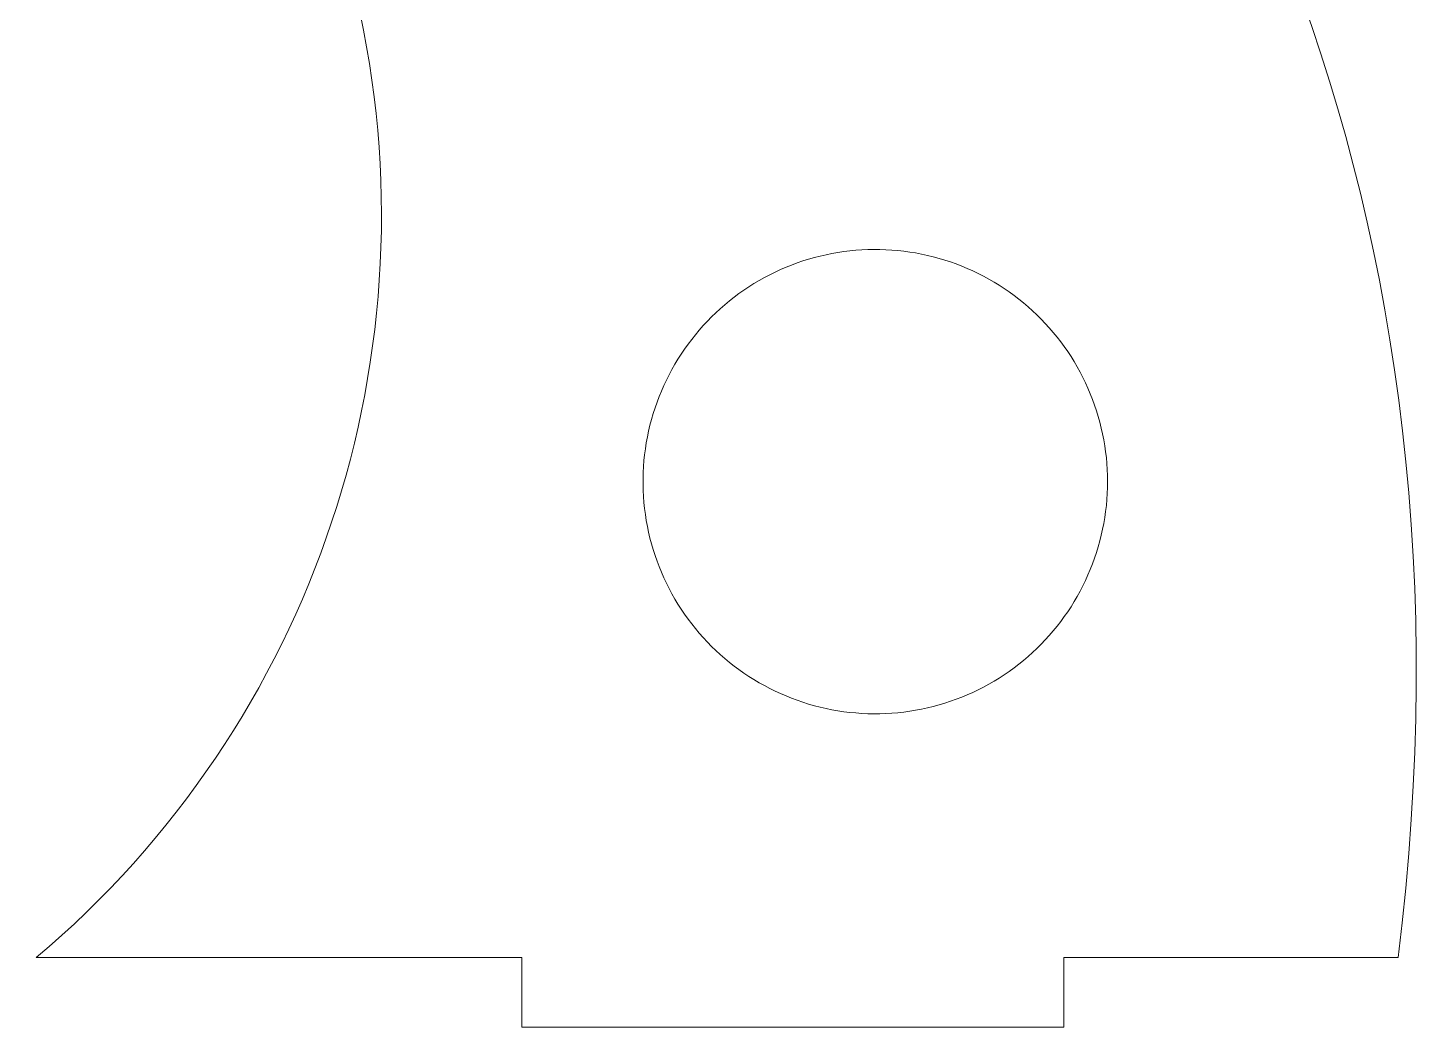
# Model space of a CAD drawing. Header units: millimetres. Extents: x -265 to 308, y -361 to 246.
# Drawn here: x 87.9 to 177.6, y -56.6 to 8 of the extents above; entities that cross this region are included whole.
import ezdxf

# ---------------------------------------------------------------- set-up
doc = ezdxf.new("R2010")
doc.units = ezdxf.units.MM
doc.header["$MEASUREMENT"] = 0
doc.layers.add('Layer 1', color=7, linetype='Continuous')

msp = doc.modelspace()

# ---------------------------------------------------------------- linework, layer by layer
at = {"layer": 'Layer 1', "lineweight": 9}
for points, knots in [([(176.4115, -52.0856), (176.4115, -52.0856), (154.8402, -52.0856), (154.8402, -52.0856), (154.8402, -52.0856), (154.8402, -52.0856), (154.8402, -52.0856), (154.8402, -52.0856), (154.8402, -52.0856), (154.8402, -52.0856), (154.8402, -56.5855), (154.8402, -56.5855), (154.8402, -56.5855), (154.8402, -56.5855), (119.8402, -56.5855), (119.8402, -56.5855), (119.8402, -56.5855), (119.8402, -56.5855), (119.8402, -52.0856), (119.8402, -52.0856), (119.8402, -52.0856), (119.8402, -52.0856), (119.8402, -52.0856), (119.8402, -52.0856), (119.8402, -52.0856), (119.8402, -52.0856), (88.4726, -52.0856), (88.4726, -52.0856), (88.4726, -52.0856), (88.4726, -52.0856), (88.4726, -52.0856), (88.4726, -52.0856), (88.4726, -52.0856), (106.4712, -36.9159), (114.4577, -12.9439), (109.1536, 9.9894), (109.1536, 9.9894), (103.8495, 32.9227), (86.4406, 50.8796), (63.6091, 56.606), (63.6091, 56.606), (63.6091, 56.606), (63.6091, 56.606), (63.6091, 56.606), (63.6091, 56.606), (58.0731, 59.678), (54.7308, 65.5982), (54.9605, 71.9253), (54.9605, 71.9253), (55.1902, 78.2524), (59.028, 83.9492), (64.7723, 86.6117), (64.7723, 86.6117), (64.7723, 86.6117), (64.7723, 86.6117), (64.7723, 86.6117), (64.7723, 86.6117), (64.7723, 86.6117), (65.7051, 86.797), (65.7051, 86.797), (65.7051, 86.797), (65.7051, 86.797), (66.6539, 86.9607), (66.6539, 86.9607), (66.6539, 86.9607), (66.6539, 86.9607), (67.6182, 87.1031), (67.6182, 87.1031), (67.6182, 87.1031), (67.6182, 87.1031), (68.5978, 87.2239), (68.5978, 87.2239), (68.5978, 87.2239), (68.5978, 87.2239), (69.5923, 87.3234), (69.5923, 87.3234), (69.5923, 87.3234), (69.5923, 87.3234), (70.6011, 87.4014), (70.6011, 87.4014), (70.6011, 87.4014), (70.6011, 87.4014), (71.6239, 87.4582), (71.6239, 87.4582), (71.6239, 87.4582), (71.6239, 87.4582), (72.6603, 87.4937), (72.6603, 87.4937), (72.6603, 87.4937), (72.6603, 87.4937), (73.7098, 87.5078), (73.7098, 87.5078), (73.7098, 87.5078), (73.7098, 87.5078), (74.7722, 87.5008), (74.7722, 87.5008), (74.7722, 87.5008), (74.7722, 87.5008), (75.847, 87.4726), (75.847, 87.4726), (75.847, 87.4726), (75.847, 87.4726), (76.9337, 87.4231), (76.9337, 87.4231), (76.9337, 87.4231), (76.9337, 87.4231), (78.032, 87.3527), (78.032, 87.3527), (78.032, 87.3527), (78.032, 87.3527), (79.1415, 87.261), (79.1415, 87.261), (79.1415, 87.261), (79.1415, 87.261), (80.2617, 87.1485), (80.2617, 87.1485), (80.2617, 87.1485), (80.2617, 87.1485), (81.3923, 87.0148), (81.3923, 87.0148), (81.3923, 87.0148), (81.3923, 87.0148), (82.5329, 86.8603), (82.5329, 86.8603), (82.5329, 86.8603), (82.5329, 86.8603), (83.683, 86.6847), (83.683, 86.6847), (83.683, 86.6847), (83.683, 86.6847), (84.8422, 86.4883), (84.8422, 86.4883), (84.8422, 86.4883), (84.8422, 86.4883), (86.0102, 86.2709), (86.0102, 86.2709), (86.0102, 86.2709), (86.0102, 86.2709), (87.1865, 86.0329), (87.1865, 86.0329), (87.1865, 86.0329), (87.1865, 86.0329), (88.3708, 85.7739), (88.3708, 85.7739), (88.3708, 85.7739), (88.3708, 85.7739), (89.5626, 85.4943), (89.5626, 85.4943), (89.5626, 85.4943), (89.5626, 85.4943), (90.7615, 85.194), (90.7615, 85.194), (90.7615, 85.194), (90.7615, 85.194), (91.9672, 84.8729), (91.9672, 84.8729), (91.9672, 84.8729), (91.9672, 84.8729), (93.1791, 84.5312), (93.1791, 84.5312), (93.1791, 84.5312), (93.1791, 84.5312), (94.397, 84.169), (94.397, 84.169), (94.397, 84.169), (94.397, 84.169), (95.6204, 83.786), (95.6204, 83.786), (95.6204, 83.786), (95.6204, 83.786), (96.8489, 83.3827), (96.8489, 83.3827), (96.8489, 83.3827), (96.8489, 83.3827), (98.0821, 82.9588), (98.0821, 82.9588), (98.0821, 82.9588), (98.0821, 82.9588), (99.3196, 82.5144), (99.3196, 82.5144), (99.3196, 82.5144), (99.3196, 82.5144), (100.561, 82.0497), (100.561, 82.0497), (100.561, 82.0497), (100.561, 82.0497), (101.806, 81.5646), (101.806, 81.5646), (101.806, 81.5646), (101.806, 81.5646), (103.0539, 81.0591), (103.0539, 81.0591), (103.0539, 81.0591), (103.0539, 81.0591), (104.3046, 80.5333), (104.3046, 80.5333), (104.3046, 80.5333), (104.3046, 80.5333), (105.5575, 79.9872), (105.5575, 79.9872), (105.5575, 79.9872), (105.5575, 79.9872), (106.8123, 79.4209), (106.8123, 79.4209), (106.8123, 79.4209), (106.8123, 79.4209), (108.0686, 78.8344), (108.0686, 78.8344), (108.0686, 78.8344), (108.0686, 78.8344), (109.326, 78.2277), (109.326, 78.2277), (109.326, 78.2277), (109.326, 78.2277), (110.584, 77.6009), (110.584, 77.6009), (110.584, 77.6009), (110.584, 77.6009), (111.8423, 76.954), (111.8423, 76.954), (111.8423, 76.954), (111.8423, 76.954), (113.1004, 76.287), (113.1004, 76.287), (113.1004, 76.287), (113.1004, 76.287), (114.358, 75.6001), (114.358, 75.6001), (114.358, 75.6001), (114.358, 75.6001), (115.6145, 74.8931), (115.6145, 74.8931), (115.6145, 74.8931), (115.6145, 74.8931), (116.8698, 74.1662), (116.8698, 74.1662), (116.8698, 74.1662), (116.8698, 74.1662), (118.1233, 73.4195), (118.1233, 73.4195), (118.1233, 73.4195), (118.1233, 73.4195), (119.3747, 72.6527), (119.3747, 72.6527), (119.3747, 72.6527), (119.3747, 72.6527), (120.6234, 71.8662), (120.6234, 71.8662), (120.6234, 71.8662), (120.6234, 71.8662), (121.8692, 71.0598), (121.8692, 71.0598), (121.8692, 71.0598), (121.8692, 71.0598), (123.1116, 70.2338), (123.1116, 70.2338), (123.1116, 70.2338), (123.1116, 70.2338), (124.3503, 69.388), (124.3503, 69.388), (124.3503, 69.388), (124.3503, 69.388), (125.5847, 68.5225), (125.5847, 68.5225), (125.5847, 68.5225), (125.5847, 68.5225), (126.8146, 67.6374), (126.8146, 67.6374), (126.8146, 67.6374), (126.8146, 67.6374), (128.0394, 66.7326), (128.0394, 66.7326), (128.0394, 66.7326), (128.0394, 66.7326), (129.2588, 65.8083), (129.2588, 65.8083), (129.2588, 65.8083), (129.2588, 65.8083), (130.4725, 64.8643), (130.4725, 64.8643), (130.4725, 64.8643), (130.4725, 64.8643), (131.6799, 63.9009), (131.6799, 63.9009), (131.6799, 63.9009), (131.6799, 63.9009), (132.8808, 62.9181), (132.8808, 62.9181), (132.8808, 62.9181), (132.8808, 62.9181), (134.0746, 61.9158), (134.0746, 61.9158), (134.0746, 61.9158), (134.0746, 61.9158), (135.261, 60.8941), (135.261, 60.8941), (135.261, 60.8941), (135.261, 60.8941), (136.4396, 59.8531), (136.4396, 59.8531), (136.4396, 59.8531), (136.4396, 59.8531), (137.6099, 58.7926), (137.6099, 58.7926), (137.6099, 58.7926), (137.6099, 58.7926), (138.7717, 57.7129), (138.7717, 57.7129), (138.7717, 57.7129), (138.7717, 57.7129), (139.9243, 56.614), (139.9243, 56.614), (139.9243, 56.614), (139.9243, 56.614), (141.0676, 55.4959), (141.0676, 55.4959), (141.0676, 55.4959), (141.0676, 55.4959), (142.201, 54.3585), (142.201, 54.3585), (142.201, 54.3585), (142.201, 54.3585), (143.3241, 53.202), (143.3241, 53.202), (143.3241, 53.202), (143.3241, 53.202), (144.4366, 52.0265), (144.4366, 52.0265), (144.4366, 52.0265), (144.4366, 52.0265), (145.5381, 50.8319), (145.5381, 50.8319), (145.5381, 50.8319), (145.5381, 50.8319), (146.628, 49.6183), (146.628, 49.6183), (146.628, 49.6183), (146.628, 49.6183), (147.7062, 48.3856), (147.7062, 48.3856), (147.7062, 48.3856), (147.7062, 48.3856), (148.772, 47.1339), (148.772, 47.1339), (148.772, 47.1339), (148.772, 47.1339), (149.8252, 45.8634), (149.8252, 45.8634), (149.8252, 45.8634), (149.8252, 45.8634), (150.8653, 44.574), (150.8653, 44.574), (150.8653, 44.574), (150.8653, 44.574), (151.8919, 43.2658), (151.8919, 43.2658), (151.8919, 43.2658), (151.8919, 43.2658), (152.9046, 41.9386), (152.9046, 41.9386), (152.9046, 41.9386), (152.9046, 41.9386), (153.9031, 40.5928), (153.9031, 40.5928), (153.9031, 40.5928), (153.9031, 40.5928), (154.8869, 39.2282), (154.8869, 39.2282), (154.8869, 39.2282), (154.8869, 39.2282), (155.8555, 37.8449), (155.8555, 37.8449), (155.8555, 37.8449), (155.8555, 37.8449), (156.8087, 36.4429), (156.8087, 36.4429), (156.8087, 36.4429), (156.8087, 36.4429), (157.746, 35.0224), (157.746, 35.0224), (157.746, 35.0224), (157.746, 35.0224), (158.6669, 33.5832), (158.6669, 33.5832), (158.6669, 33.5832), (158.6669, 33.5832), (159.5711, 32.1254), (159.5711, 32.1254), (159.5711, 32.1254), (159.5711, 32.1254), (160.4582, 30.6492), (160.4582, 30.6492), (160.4582, 30.6492), (160.4582, 30.6492), (161.3278, 29.1544), (161.3278, 29.1544), (161.3278, 29.1544), (161.3278, 29.1544), (162.1795, 27.6413), (162.1795, 27.6413), (162.1795, 27.6413), (162.1795, 27.6413), (163.0128, 26.1096), (163.0128, 26.1096), (163.0128, 26.1096), (163.0128, 26.1096), (163.8274, 24.5596), (163.8274, 24.5596), (163.8274, 24.5596), (163.8274, 24.5596), (164.6229, 22.9914), (164.6229, 22.9914), (164.6229, 22.9914), (164.6229, 22.9914), (165.3989, 21.4047), (165.3989, 21.4047), (165.3989, 21.4047), (165.3989, 21.4047), (166.1548, 19.7998), (166.1548, 19.7998), (166.1548, 19.7998), (166.1548, 19.7998), (166.8904, 18.1768), (166.8904, 18.1768), (166.8904, 18.1768), (166.8904, 18.1768), (167.6053, 16.5354), (167.6053, 16.5354), (167.6053, 16.5354), (167.6053, 16.5354), (168.2991, 14.876), (168.2991, 14.876), (168.2991, 14.876), (168.2991, 14.876), (168.9712, 13.1984), (168.9712, 13.1984), (168.9712, 13.1984), (168.9712, 13.1984), (169.6214, 11.5028), (169.6214, 11.5028), (169.6214, 11.5028), (169.6214, 11.5028), (170.2492, 9.7891), (170.2492, 9.7891), (170.2492, 9.7891), (170.2492, 9.7891), (170.8542, 8.0574), (170.8542, 8.0574), (170.8542, 8.0574), (170.8542, 8.0574), (171.4361, 6.3078), (171.4361, 6.3078), (171.4361, 6.3078), (171.4361, 6.3078), (171.9944, 4.5402), (171.9944, 4.5402), (171.9944, 4.5402), (171.9944, 4.5402), (172.5287, 2.7547), (172.5287, 2.7547), (172.5287, 2.7547), (172.5287, 2.7547), (173.0386, 0.9513), (173.0386, 0.9513), (173.0386, 0.9513), (173.0386, 0.9513), (173.5237, -0.87), (173.5237, -0.87), (173.5237, -0.87), (173.5237, -0.87), (173.9837, -2.709), (173.9837, -2.709), (173.9837, -2.709), (173.9837, -2.709), (174.418, -4.5657), (174.418, -4.5657), (174.418, -4.5657), (174.418, -4.5657), (174.8263, -6.44), (174.8263, -6.44), (174.8263, -6.44), (174.8263, -6.44), (175.2082, -8.3323), (175.2082, -8.3323), (175.2082, -8.3323), (175.2082, -8.3323), (175.5633, -10.242), (175.5633, -10.242), (175.5633, -10.242), (175.5633, -10.242), (175.8911, -12.1693), (175.8911, -12.1693), (175.8911, -12.1693), (175.8911, -12.1693), (176.1914, -14.1142), (176.1914, -14.1142), (176.1914, -14.1142), (176.1914, -14.1142), (176.4636, -16.0768), (176.4636, -16.0768), (176.4636, -16.0768), (176.4636, -16.0768), (176.7074, -18.0567), (176.7074, -18.0567), (176.7074, -18.0567), (176.7074, -18.0567), (176.9223, -20.0541), (176.9223, -20.0541), (176.9223, -20.0541), (176.9223, -20.0541), (177.108, -22.0689), (177.108, -22.0689), (177.108, -22.0689), (177.108, -22.0689), (177.2641, -24.1012), (177.2641, -24.1012), (177.2641, -24.1012), (177.2641, -24.1012), (177.3901, -26.1508), (177.3901, -26.1508), (177.3901, -26.1508), (177.3901, -26.1508), (177.4856, -28.2177), (177.4856, -28.2177), (177.4856, -28.2177), (177.4856, -28.2177), (177.5503, -30.3019), (177.5503, -30.3019), (177.5503, -30.3019), (177.5503, -30.3019), (177.5838, -32.4032), (177.5838, -32.4032), (177.5838, -32.4032), (177.5838, -32.4032), (177.5856, -34.5218), (177.5856, -34.5218), (177.5856, -34.5218), (177.5856, -34.5218), (177.5553, -36.6575), (177.5553, -36.6575), (177.5553, -36.6575), (177.5553, -36.6575), (177.4925, -38.8105), (177.4925, -38.8105), (177.4925, -38.8105), (177.4925, -38.8105), (177.397, -40.9805), (177.397, -40.9805), (177.397, -40.9805), (177.397, -40.9805), (177.2681, -43.1675), (177.2681, -43.1675), (177.2681, -43.1675), (177.2681, -43.1675), (177.1055, -45.3716), (177.1055, -45.3716), (177.1055, -45.3716), (177.1055, -45.3716), (176.9087, -47.5927), (176.9087, -47.5927), (176.9087, -47.5927), (176.9087, -47.5927), (176.6776, -49.8307), (176.6776, -49.8307), (176.6776, -49.8307), (176.6776, -49.8307), (176.4115, -52.0856), (176.4115, -52.0856)], [0, 0, 0, 0, 0.006993, 0.006993, 0.006993, 0.006993, 0.013986, 0.013986, 0.013986, 0.013986, 0.020979, 0.020979, 0.020979, 0.020979, 0.027972, 0.027972, 0.027972, 0.027972, 0.034965, 0.034965, 0.034965, 0.034965, 0.041958, 0.041958, 0.041958, 0.041958, 0.048951, 0.048951, 0.048951, 0.048951, 0.0559441, 0.0559441, 0.0559441, 0.0559441, 0.0629371, 0.0629371, 0.0629371, 0.0629371, 0.0699301, 0.0699301, 0.0699301, 0.0699301, 0.0769231, 0.0769231, 0.0769231, 0.0769231, 0.0839161, 0.0839161, 0.0839161, 0.0839161, 0.0909091, 0.0909091, 0.0909091, 0.0909091, 0.0979021, 0.0979021, 0.0979021, 0.0979021, 0.1048951, 0.1048951, 0.1048951, 0.1048951, 0.1118881, 0.1118881, 0.1118881, 0.1118881, 0.1188811, 0.1188811, 0.1188811, 0.1188811, 0.1258741, 0.1258741, 0.1258741, 0.1258741, 0.1328671, 0.1328671, 0.1328671, 0.1328671, 0.1398601, 0.1398601, 0.1398601, 0.1398601, 0.1468531, 0.1468531, 0.1468531, 0.1468531, 0.1538462, 0.1538462, 0.1538462, 0.1538462, 0.1608392, 0.1608392, 0.1608392, 0.1608392, 0.1678322, 0.1678322, 0.1678322, 0.1678322, 0.1748252, 0.1748252, 0.1748252, 0.1748252, 0.1818182, 0.1818182, 0.1818182, 0.1818182, 0.1888112, 0.1888112, 0.1888112, 0.1888112, 0.1958042, 0.1958042, 0.1958042, 0.1958042, 0.2027972, 0.2027972, 0.2027972, 0.2027972, 0.2097902, 0.2097902, 0.2097902, 0.2097902, 0.2167832, 0.2167832, 0.2167832, 0.2167832, 0.2237762, 0.2237762, 0.2237762, 0.2237762, 0.2307692, 0.2307692, 0.2307692, 0.2307692, 0.2377622, 0.2377622, 0.2377622, 0.2377622, 0.2447552, 0.2447552, 0.2447552, 0.2447552, 0.2517483, 0.2517483, 0.2517483, 0.2517483, 0.2587413, 0.2587413, 0.2587413, 0.2587413, 0.2657343, 0.2657343, 0.2657343, 0.2657343, 0.2727273, 0.2727273, 0.2727273, 0.2727273, 0.2797203, 0.2797203, 0.2797203, 0.2797203, 0.2867133, 0.2867133, 0.2867133, 0.2867133, 0.2937063, 0.2937063, 0.2937063, 0.2937063, 0.3006993, 0.3006993, 0.3006993, 0.3006993, 0.3076923, 0.3076923, 0.3076923, 0.3076923, 0.3146853, 0.3146853, 0.3146853, 0.3146853, 0.3216783, 0.3216783, 0.3216783, 0.3216783, 0.3286713, 0.3286713, 0.3286713, 0.3286713, 0.3356643, 0.3356643, 0.3356643, 0.3356643, 0.3426573, 0.3426573, 0.3426573, 0.3426573, 0.3496503, 0.3496503, 0.3496503, 0.3496503, 0.3566434, 0.3566434, 0.3566434, 0.3566434, 0.3636364, 0.3636364, 0.3636364, 0.3636364, 0.3706294, 0.3706294, 0.3706294, 0.3706294, 0.3776224, 0.3776224, 0.3776224, 0.3776224, 0.3846154, 0.3846154, 0.3846154, 0.3846154, 0.3916084, 0.3916084, 0.3916084, 0.3916084, 0.3986014, 0.3986014, 0.3986014, 0.3986014, 0.4055944, 0.4055944, 0.4055944, 0.4055944, 0.4125874, 0.4125874, 0.4125874, 0.4125874, 0.4195804, 0.4195804, 0.4195804, 0.4195804, 0.4265734, 0.4265734, 0.4265734, 0.4265734, 0.4335664, 0.4335664, 0.4335664, 0.4335664, 0.4405594, 0.4405594, 0.4405594, 0.4405594, 0.4475524, 0.4475524, 0.4475524, 0.4475524, 0.4545455, 0.4545455, 0.4545455, 0.4545455, 0.4615385, 0.4615385, 0.4615385, 0.4615385, 0.4685315, 0.4685315, 0.4685315, 0.4685315, 0.4755245, 0.4755245, 0.4755245, 0.4755245, 0.4825175, 0.4825175, 0.4825175, 0.4825175, 0.4895105, 0.4895105, 0.4895105, 0.4895105, 0.4965035, 0.4965035, 0.4965035, 0.4965035, 0.5034965, 0.5034965, 0.5034965, 0.5034965, 0.5104895, 0.5104895, 0.5104895, 0.5104895, 0.5174825, 0.5174825, 0.5174825, 0.5174825, 0.5244755, 0.5244755, 0.5244755, 0.5244755, 0.5314685, 0.5314685, 0.5314685, 0.5314685, 0.5384615, 0.5384615, 0.5384615, 0.5384615, 0.5454545, 0.5454545, 0.5454545, 0.5454545, 0.5524476, 0.5524476, 0.5524476, 0.5524476, 0.5594406, 0.5594406, 0.5594406, 0.5594406, 0.5664336, 0.5664336, 0.5664336, 0.5664336, 0.5734266, 0.5734266, 0.5734266, 0.5734266, 0.5804196, 0.5804196, 0.5804196, 0.5804196, 0.5874126, 0.5874126, 0.5874126, 0.5874126, 0.5944056, 0.5944056, 0.5944056, 0.5944056, 0.6013986, 0.6013986, 0.6013986, 0.6013986, 0.6083916, 0.6083916, 0.6083916, 0.6083916, 0.6153846, 0.6153846, 0.6153846, 0.6153846, 0.6223776, 0.6223776, 0.6223776, 0.6223776, 0.6293706, 0.6293706, 0.6293706, 0.6293706, 0.6363636, 0.6363636, 0.6363636, 0.6363636, 0.6433566, 0.6433566, 0.6433566, 0.6433566, 0.6503497, 0.6503497, 0.6503497, 0.6503497, 0.6573427, 0.6573427, 0.6573427, 0.6573427, 0.6643357, 0.6643357, 0.6643357, 0.6643357, 0.6713287, 0.6713287, 0.6713287, 0.6713287, 0.6783217, 0.6783217, 0.6783217, 0.6783217, 0.6853147, 0.6853147, 0.6853147, 0.6853147, 0.6923077, 0.6923077, 0.6923077, 0.6923077, 0.6993007, 0.6993007, 0.6993007, 0.6993007, 0.7062937, 0.7062937, 0.7062937, 0.7062937, 0.7132867, 0.7132867, 0.7132867, 0.7132867, 0.7202797, 0.7202797, 0.7202797, 0.7202797, 0.7272727, 0.7272727, 0.7272727, 0.7272727, 0.7342657, 0.7342657, 0.7342657, 0.7342657, 0.7412587, 0.7412587, 0.7412587, 0.7412587, 0.7482517, 0.7482517, 0.7482517, 0.7482517, 0.7552448, 0.7552448, 0.7552448, 0.7552448, 0.7622378, 0.7622378, 0.7622378, 0.7622378, 0.7692308, 0.7692308, 0.7692308, 0.7692308, 0.7762238, 0.7762238, 0.7762238, 0.7762238, 0.7832168, 0.7832168, 0.7832168, 0.7832168, 0.7902098, 0.7902098, 0.7902098, 0.7902098, 0.7972028, 0.7972028, 0.7972028, 0.7972028, 0.8041958, 0.8041958, 0.8041958, 0.8041958, 0.8111888, 0.8111888, 0.8111888, 0.8111888, 0.8181818, 0.8181818, 0.8181818, 0.8181818, 0.8251748, 0.8251748, 0.8251748, 0.8251748, 0.8321678, 0.8321678, 0.8321678, 0.8321678, 0.8391608, 0.8391608, 0.8391608, 0.8391608, 0.8461538, 0.8461538, 0.8461538, 0.8461538, 0.8531469, 0.8531469, 0.8531469, 0.8531469, 0.8601399, 0.8601399, 0.8601399, 0.8601399, 0.8671329, 0.8671329, 0.8671329, 0.8671329, 0.8741259, 0.8741259, 0.8741259, 0.8741259, 0.8811189, 0.8811189, 0.8811189, 0.8811189, 0.8881119, 0.8881119, 0.8881119, 0.8881119, 0.8951049, 0.8951049, 0.8951049, 0.8951049, 0.9020979, 0.9020979, 0.9020979, 0.9020979, 0.9090909, 0.9090909, 0.9090909, 0.9090909, 0.9160839, 0.9160839, 0.9160839, 0.9160839, 0.9230769, 0.9230769, 0.9230769, 0.9230769, 0.9300699, 0.9300699, 0.9300699, 0.9300699, 0.9370629, 0.9370629, 0.9370629, 0.9370629, 0.9440559, 0.9440559, 0.9440559, 0.9440559, 0.951049, 0.951049, 0.951049, 0.951049, 0.958042, 0.958042, 0.958042, 0.958042, 0.965035, 0.965035, 0.965035, 0.965035, 0.972028, 0.972028, 0.972028, 0.972028, 0.979021, 0.979021, 0.979021, 0.979021, 0.986014, 0.986014, 0.986014, 0.986014, 1, 1, 1, 1]), ([(157.6556, -21.3373), (157.6556, -21.3373), (157.6506, -20.9494), (157.6506, -20.9494), (157.6506, -20.9494), (157.6506, -20.9494), (157.6355, -20.5619), (157.6355, -20.5619), (157.6355, -20.5619), (157.6355, -20.5619), (157.6105, -20.1748), (157.6105, -20.1748), (157.6105, -20.1748), (157.6105, -20.1748), (157.5754, -19.7886), (157.5754, -19.7886), (157.5754, -19.7886), (157.5754, -19.7886), (157.5304, -19.4034), (157.5304, -19.4034), (157.5304, -19.4034), (157.5304, -19.4034), (157.4755, -19.0194), (157.4755, -19.0194), (157.4755, -19.0194), (157.4755, -19.0194), (157.4106, -18.6371), (157.4106, -18.6371), (157.4106, -18.6371), (157.4106, -18.6371), (157.3359, -18.2565), (157.3359, -18.2565), (157.3359, -18.2565), (157.3359, -18.2565), (157.2513, -17.878), (157.2513, -17.878), (157.2513, -17.878), (157.2513, -17.878), (157.157, -17.5018), (157.157, -17.5018), (157.157, -17.5018), (157.157, -17.5018), (157.053, -17.1282), (157.053, -17.1282), (157.053, -17.1282), (157.053, -17.1282), (156.9393, -16.7574), (156.9393, -16.7574), (156.9393, -16.7574), (156.9393, -16.7574), (156.8161, -16.3896), (156.8161, -16.3896), (156.8161, -16.3896), (156.8161, -16.3896), (156.6835, -16.0252), (156.6835, -16.0252), (156.6835, -16.0252), (156.6835, -16.0252), (156.5415, -15.6643), (156.5415, -15.6643), (156.5415, -15.6643), (156.5415, -15.6643), (156.3902, -15.3072), (156.3902, -15.3072), (156.3902, -15.3072), (156.3902, -15.3072), (156.2297, -14.9541), (156.2297, -14.9541), (156.2297, -14.9541), (156.2297, -14.9541), (156.0601, -14.6053), (156.0601, -14.6053), (156.0601, -14.6053), (156.0601, -14.6053), (155.8816, -14.261), (155.8816, -14.261), (155.8816, -14.261), (155.8816, -14.261), (155.6942, -13.9214), (155.6942, -13.9214), (155.6942, -13.9214), (155.6942, -13.9214), (155.4981, -13.5868), (155.4981, -13.5868), (155.4981, -13.5868), (155.4981, -13.5868), (155.2934, -13.2573), (155.2934, -13.2573), (155.2934, -13.2573), (155.2934, -13.2573), (155.0803, -12.9333), (155.0803, -12.9333), (155.0803, -12.9333), (155.0803, -12.9333), (154.8589, -12.6148), (154.8589, -12.6148), (154.8589, -12.6148), (154.8589, -12.6148), (154.6293, -12.3023), (154.6293, -12.3023), (154.6293, -12.3023), (154.6293, -12.3023), (154.3917, -11.9958), (154.3917, -11.9958), (154.3917, -11.9958), (154.3917, -11.9958), (154.1463, -11.6954), (154.1463, -11.6954), (154.1463, -11.6954), (154.1463, -11.6954), (153.8932, -11.4016), (153.8932, -11.4016), (153.8932, -11.4016), (153.8932, -11.4016), (153.6325, -11.1144), (153.6325, -11.1144), (153.6325, -11.1144), (153.6325, -11.1144), (153.3645, -10.834), (153.3645, -10.834), (153.3645, -10.834), (153.3645, -10.834), (153.0894, -10.5606), (153.0894, -10.5606), (153.0894, -10.5606), (153.0894, -10.5606), (152.8073, -10.2945), (152.8073, -10.2945), (152.8073, -10.2945), (152.8073, -10.2945), (152.5184, -10.0357), (152.5184, -10.0357), (152.5184, -10.0357), (152.5184, -10.0357), (152.2229, -9.7845), (152.2229, -9.7845), (152.2229, -9.7845), (152.2229, -9.7845), (151.9211, -9.541), (151.9211, -9.541), (151.9211, -9.541), (151.9211, -9.541), (151.613, -9.3054), (151.613, -9.3054), (151.613, -9.3054), (151.613, -9.3054), (151.2989, -9.0779), (151.2989, -9.0779), (151.2989, -9.0779), (151.2989, -9.0779), (150.9791, -8.8585), (150.9791, -8.8585), (150.9791, -8.8585), (150.9791, -8.8585), (150.6537, -8.6474), (150.6537, -8.6474), (150.6537, -8.6474), (150.6537, -8.6474), (150.3229, -8.4449), (150.3229, -8.4449), (150.3229, -8.4449), (150.3229, -8.4449), (149.987, -8.251), (149.987, -8.251), (149.987, -8.251), (149.987, -8.251), (149.6463, -8.0658), (149.6463, -8.0658), (149.6463, -8.0658), (149.6463, -8.0658), (149.3008, -7.8895), (149.3008, -7.8895), (149.3008, -7.8895), (149.3008, -7.8895), (148.9509, -7.7223), (148.9509, -7.7223), (148.9509, -7.7223), (148.9509, -7.7223), (148.5968, -7.5641), (148.5968, -7.5641), (148.5968, -7.5641), (148.5968, -7.5641), (148.2388, -7.415), (148.2388, -7.415), (148.2388, -7.415), (148.2388, -7.415), (147.8769, -7.2754), (147.8769, -7.2754), (147.8769, -7.2754), (147.8769, -7.2754), (147.5116, -7.145), (147.5116, -7.145), (147.5116, -7.145), (147.5116, -7.145), (147.1431, -7.0243), (147.1431, -7.0243), (147.1431, -7.0243), (147.1431, -7.0243), (146.7715, -6.9129), (146.7715, -6.9129), (146.7715, -6.9129), (146.7715, -6.9129), (146.3972, -6.8114), (146.3972, -6.8114), (146.3972, -6.8114), (146.3972, -6.8114), (146.0204, -6.7196), (146.0204, -6.7196), (146.0204, -6.7196), (146.0204, -6.7196), (145.6414, -6.6374), (145.6414, -6.6374), (145.6414, -6.6374), (145.6414, -6.6374), (145.2603, -6.5652), (145.2603, -6.5652), (145.2603, -6.5652), (145.2603, -6.5652), (144.8776, -6.5028), (144.8776, -6.5028), (144.8776, -6.5028), (144.8776, -6.5028), (144.4933, -6.4503), (144.4933, -6.4503), (144.4933, -6.4503), (144.4933, -6.4503), (144.1078, -6.4077), (144.1078, -6.4077), (144.1078, -6.4077), (144.1078, -6.4077), (143.7213, -6.3752), (143.7213, -6.3752), (143.7213, -6.3752), (143.7213, -6.3752), (143.3341, -6.3526), (143.3341, -6.3526), (143.3341, -6.3526), (143.3341, -6.3526), (142.9465, -6.3401), (142.9465, -6.3401), (142.9465, -6.3401), (142.9465, -6.3401), (142.5586, -6.3376), (142.5586, -6.3376), (142.5586, -6.3376), (142.5586, -6.3376), (142.1709, -6.3451), (142.1709, -6.3451), (142.1709, -6.3451), (142.1709, -6.3451), (141.7834, -6.3626), (141.7834, -6.3626), (141.7834, -6.3626), (141.7834, -6.3626), (141.3966, -6.3902), (141.3966, -6.3902), (141.3966, -6.3902), (141.3966, -6.3902), (141.0105, -6.4277), (141.0105, -6.4277), (141.0105, -6.4277), (141.0105, -6.4277), (140.6257, -6.4752), (140.6257, -6.4752), (140.6257, -6.4752), (140.6257, -6.4752), (140.2421, -6.5327), (140.2421, -6.5327), (140.2421, -6.5327), (140.2421, -6.5327), (139.8602, -6.6001), (139.8602, -6.6001), (139.8602, -6.6001), (139.8602, -6.6001), (139.48, -6.6772), (139.48, -6.6772), (139.48, -6.6772), (139.48, -6.6772), (139.1021, -6.7643), (139.1021, -6.7643), (139.1021, -6.7643), (139.1021, -6.7643), (138.7265, -6.8609), (138.7265, -6.8609), (138.7265, -6.8609), (138.7265, -6.8609), (138.3536, -6.9674), (138.3536, -6.9674), (138.3536, -6.9674), (138.3536, -6.9674), (137.9835, -7.0835), (137.9835, -7.0835), (137.9835, -7.0835), (137.9835, -7.0835), (137.6165, -7.209), (137.6165, -7.209), (137.6165, -7.209), (137.6165, -7.209), (137.2529, -7.344), (137.2529, -7.344), (137.2529, -7.344), (137.2529, -7.344), (136.893, -7.4884), (136.893, -7.4884), (136.893, -7.4884), (136.893, -7.4884), (136.5369, -7.6419), (136.5369, -7.6419), (136.5369, -7.6419), (136.5369, -7.6419), (136.1848, -7.8048), (136.1848, -7.8048), (136.1848, -7.8048), (136.1848, -7.8048), (135.8371, -7.9765), (135.8371, -7.9765), (135.8371, -7.9765), (135.8371, -7.9765), (135.4939, -8.1573), (135.4939, -8.1573), (135.4939, -8.1573), (135.4939, -8.1573), (135.1556, -8.3469), (135.1556, -8.3469), (135.1556, -8.3469), (135.1556, -8.3469), (134.8223, -8.5451), (134.8223, -8.5451), (134.8223, -8.5451), (134.8223, -8.5451), (134.4941, -8.7519), (134.4941, -8.7519), (134.4941, -8.7519), (134.4941, -8.7519), (134.1715, -8.9671), (134.1715, -8.9671), (134.1715, -8.9671), (134.1715, -8.9671), (133.8545, -9.1907), (133.8545, -9.1907), (133.8545, -9.1907), (133.8545, -9.1907), (133.5434, -9.4222), (133.5434, -9.4222), (133.5434, -9.4222), (133.5434, -9.4222), (133.2385, -9.6618), (133.2385, -9.6618), (133.2385, -9.6618), (133.2385, -9.6618), (132.9397, -9.9092), (132.9397, -9.9092), (132.9397, -9.9092), (132.9397, -9.9092), (132.6475, -10.1642), (132.6475, -10.1642), (132.6475, -10.1642), (132.6475, -10.1642), (132.362, -10.4267), (132.362, -10.4267), (132.362, -10.4267), (132.362, -10.4267), (132.0834, -10.6964), (132.0834, -10.6964), (132.0834, -10.6964), (132.0834, -10.6964), (131.8118, -10.9733), (131.8118, -10.9733), (131.8118, -10.9733), (131.8118, -10.9733), (131.5475, -11.2571), (131.5475, -11.2571), (131.5475, -11.2571), (131.5475, -11.2571), (131.2906, -11.5477), (131.2906, -11.5477), (131.2906, -11.5477), (131.2906, -11.5477), (131.0412, -11.8448), (131.0412, -11.8448), (131.0412, -11.8448), (131.0412, -11.8448), (130.7997, -12.1482), (130.7997, -12.1482), (130.7997, -12.1482), (130.7997, -12.1482), (130.5661, -12.4579), (130.5661, -12.4579), (130.5661, -12.4579), (130.5661, -12.4579), (130.3406, -12.7734), (130.3406, -12.7734), (130.3406, -12.7734), (130.3406, -12.7734), (130.1233, -13.0946), (130.1233, -13.0946), (130.1233, -13.0946), (130.1233, -13.0946), (129.9144, -13.4214), (129.9144, -13.4214), (129.9144, -13.4214), (129.9144, -13.4214), (129.714, -13.7535), (129.714, -13.7535), (129.714, -13.7535), (129.714, -13.7535), (129.5222, -14.0906), (129.5222, -14.0906), (129.5222, -14.0906), (129.5222, -14.0906), (129.3393, -14.4325), (129.3393, -14.4325), (129.3393, -14.4325), (129.3393, -14.4325), (129.1652, -14.7792), (129.1652, -14.7792), (129.1652, -14.7792), (129.1652, -14.7792), (129.0002, -15.1301), (129.0002, -15.1301), (129.0002, -15.1301), (129.0002, -15.1301), (128.8442, -15.4852), (128.8442, -15.4852), (128.8442, -15.4852), (128.8442, -15.4852), (128.6976, -15.8443), (128.6976, -15.8443), (128.6976, -15.8443), (128.6976, -15.8443), (128.5602, -16.2069), (128.5602, -16.2069), (128.5602, -16.2069), (128.5602, -16.2069), (128.4323, -16.5731), (128.4323, -16.5731), (128.4323, -16.5731), (128.4323, -16.5731), (128.3139, -16.9424), (128.3139, -16.9424), (128.3139, -16.9424), (128.3139, -16.9424), (128.2051, -17.3147), (128.2051, -17.3147), (128.2051, -17.3147), (128.2051, -17.3147), (128.1059, -17.6896), (128.1059, -17.6896), (128.1059, -17.6896), (128.1059, -17.6896), (128.0164, -18.067), (128.0164, -18.067), (128.0164, -18.067), (128.0164, -18.067), (127.9368, -18.4466), (127.9368, -18.4466), (127.9368, -18.4466), (127.9368, -18.4466), (127.867, -18.8281), (127.867, -18.8281), (127.867, -18.8281), (127.867, -18.8281), (127.8071, -19.2113), (127.8071, -19.2113), (127.8071, -19.2113), (127.8071, -19.2113), (127.757, -19.5959), (127.757, -19.5959), (127.757, -19.5959), (127.757, -19.5959), (127.717, -19.9816), (127.717, -19.9816), (127.717, -19.9816), (127.717, -19.9816), (127.6869, -20.3683), (127.6869, -20.3683), (127.6869, -20.3683), (127.6869, -20.3683), (127.6669, -20.7557), (127.6669, -20.7557), (127.6669, -20.7557), (127.6669, -20.7557), (127.6568, -21.1433), (127.6568, -21.1433), (127.6568, -21.1433), (127.6568, -21.1433), (127.6568, -21.5312), (127.6568, -21.5312), (127.6568, -21.5312), (127.6568, -21.5312), (127.6669, -21.9189), (127.6669, -21.9189), (127.6669, -21.9189), (127.6669, -21.9189), (127.6869, -22.3062), (127.6869, -22.3062), (127.6869, -22.3062), (127.6869, -22.3062), (127.717, -22.6929), (127.717, -22.6929), (127.717, -22.6929), (127.717, -22.6929), (127.757, -23.0787), (127.757, -23.0787), (127.757, -23.0787), (127.757, -23.0787), (127.8071, -23.4632), (127.8071, -23.4632), (127.8071, -23.4632), (127.8071, -23.4632), (127.867, -23.8464), (127.867, -23.8464), (127.867, -23.8464), (127.867, -23.8464), (127.9368, -24.2279), (127.9368, -24.2279), (127.9368, -24.2279), (127.9368, -24.2279), (128.0164, -24.6075), (128.0164, -24.6075), (128.0164, -24.6075), (128.0164, -24.6075), (128.1059, -24.9849), (128.1059, -24.9849), (128.1059, -24.9849), (128.1059, -24.9849), (128.2051, -25.3598), (128.2051, -25.3598), (128.2051, -25.3598), (128.2051, -25.3598), (128.3139, -25.7321), (128.3139, -25.7321), (128.3139, -25.7321), (128.3139, -25.7321), (128.4323, -26.1014), (128.4323, -26.1014), (128.4323, -26.1014), (128.4323, -26.1014), (128.5602, -26.4676), (128.5602, -26.4676), (128.5602, -26.4676), (128.5602, -26.4676), (128.6976, -26.8302), (128.6976, -26.8302), (128.6976, -26.8302), (128.6976, -26.8302), (128.8442, -27.1893), (128.8442, -27.1893), (128.8442, -27.1893), (128.8442, -27.1893), (129.0002, -27.5444), (129.0002, -27.5444), (129.0002, -27.5444), (129.0002, -27.5444), (129.1652, -27.8954), (129.1652, -27.8954), (129.1652, -27.8954), (129.1652, -27.8954), (129.3393, -28.242), (129.3393, -28.242), (129.3393, -28.242), (129.3393, -28.242), (129.5222, -28.584), (129.5222, -28.584), (129.5222, -28.584), (129.5222, -28.584), (129.714, -28.9211), (129.714, -28.9211), (129.714, -28.9211), (129.714, -28.9211), (129.9144, -29.2532), (129.9144, -29.2532), (129.9144, -29.2532), (129.9144, -29.2532), (130.1233, -29.5799), (130.1233, -29.5799), (130.1233, -29.5799), (130.1233, -29.5799), (130.3406, -29.9012), (130.3406, -29.9012), (130.3406, -29.9012), (130.3406, -29.9012), (130.5661, -30.2167), (130.5661, -30.2167), (130.5661, -30.2167), (130.5661, -30.2167), (130.7997, -30.5263), (130.7997, -30.5263), (130.7997, -30.5263), (130.7997, -30.5263), (131.0412, -30.8297), (131.0412, -30.8297), (131.0412, -30.8297), (131.0412, -30.8297), (131.2906, -31.1268), (131.2906, -31.1268), (131.2906, -31.1268), (131.2906, -31.1268), (131.5475, -31.4174), (131.5475, -31.4174), (131.5475, -31.4174), (131.5475, -31.4174), (131.8118, -31.7012), (131.8118, -31.7012), (131.8118, -31.7012), (131.8118, -31.7012), (132.0834, -31.9781), (132.0834, -31.9781), (132.0834, -31.9781), (132.0834, -31.9781), (132.362, -32.2478), (132.362, -32.2478), (132.362, -32.2478), (132.362, -32.2478), (132.6475, -32.5104), (132.6475, -32.5104), (132.6475, -32.5104), (132.6475, -32.5104), (132.9397, -32.7654), (132.9397, -32.7654), (132.9397, -32.7654), (132.9397, -32.7654), (133.2385, -33.0127), (133.2385, -33.0127), (133.2385, -33.0127), (133.2385, -33.0127), (133.5434, -33.2523), (133.5434, -33.2523), (133.5434, -33.2523), (133.5434, -33.2523), (133.8545, -33.4839), (133.8545, -33.4839), (133.8545, -33.4839), (133.8545, -33.4839), (134.1715, -33.7074), (134.1715, -33.7074), (134.1715, -33.7074), (134.1715, -33.7074), (134.4941, -33.9226), (134.4941, -33.9226), (134.4941, -33.9226), (134.4941, -33.9226), (134.8223, -34.1293), (134.8223, -34.1293), (134.8223, -34.1293), (134.8223, -34.1293), (135.1556, -34.3275), (135.1556, -34.3275), (135.1556, -34.3275), (135.1556, -34.3275), (135.4939, -34.5171), (135.4939, -34.5171), (135.4939, -34.5171), (135.4939, -34.5171), (135.8371, -34.6979), (135.8371, -34.6979), (135.8371, -34.6979), (135.8371, -34.6979), (136.1848, -34.8697), (136.1848, -34.8697), (136.1848, -34.8697), (136.1848, -34.8697), (136.5369, -35.0324), (136.5369, -35.0324), (136.5369, -35.0324), (136.5369, -35.0324), (136.893, -35.186), (136.893, -35.186), (136.893, -35.186), (136.893, -35.186), (137.2529, -35.3304), (137.2529, -35.3304), (137.2529, -35.3304), (137.2529, -35.3304), (137.6165, -35.4654), (137.6165, -35.4654), (137.6165, -35.4654), (137.6165, -35.4654), (137.9835, -35.5909), (137.9835, -35.5909), (137.9835, -35.5909), (137.9835, -35.5909), (138.3536, -35.707), (138.3536, -35.707), (138.3536, -35.707), (138.3536, -35.707), (138.7265, -35.8134), (138.7265, -35.8134), (138.7265, -35.8134), (138.7265, -35.8134), (139.1021, -35.9102), (139.1021, -35.9102), (139.1021, -35.9102), (139.1021, -35.9102), (139.48, -35.9972), (139.48, -35.9972), (139.48, -35.9972), (139.48, -35.9972), (139.8602, -36.0743), (139.8602, -36.0743), (139.8602, -36.0743), (139.8602, -36.0743), (140.2421, -36.1417), (140.2421, -36.1417), (140.2421, -36.1417), (140.2421, -36.1417), (140.6257, -36.1992), (140.6257, -36.1992), (140.6257, -36.1992), (140.6257, -36.1992), (141.0105, -36.2467), (141.0105, -36.2467), (141.0105, -36.2467), (141.0105, -36.2467), (141.3966, -36.2842), (141.3966, -36.2842), (141.3966, -36.2842), (141.3966, -36.2842), (141.7834, -36.3118), (141.7834, -36.3118), (141.7834, -36.3118), (141.7834, -36.3118), (142.1709, -36.3293), (142.1709, -36.3293), (142.1709, -36.3293), (142.1709, -36.3293), (142.5586, -36.3369), (142.5586, -36.3369), (142.5586, -36.3369), (142.5586, -36.3369), (142.9465, -36.3343), (142.9465, -36.3343), (142.9465, -36.3343), (142.9465, -36.3343), (143.3341, -36.3218), (143.3341, -36.3218), (143.3341, -36.3218), (143.3341, -36.3218), (143.7213, -36.2993), (143.7213, -36.2993), (143.7213, -36.2993), (143.7213, -36.2993), (144.1078, -36.2667), (144.1078, -36.2667), (144.1078, -36.2667), (144.1078, -36.2667), (144.4933, -36.2242), (144.4933, -36.2242), (144.4933, -36.2242), (144.4933, -36.2242), (144.8776, -36.1717), (144.8776, -36.1717), (144.8776, -36.1717), (144.8776, -36.1717), (145.2603, -36.1093), (145.2603, -36.1093), (145.2603, -36.1093), (145.2603, -36.1093), (145.6414, -36.037), (145.6414, -36.037), (145.6414, -36.037), (145.6414, -36.037), (146.0204, -35.9549), (146.0204, -35.9549), (146.0204, -35.9549), (146.0204, -35.9549), (146.3972, -35.863), (146.3972, -35.863), (146.3972, -35.863), (146.3972, -35.863), (146.7715, -35.7614), (146.7715, -35.7614), (146.7715, -35.7614), (146.7715, -35.7614), (147.1431, -35.6502), (147.1431, -35.6502), (147.1431, -35.6502), (147.1431, -35.6502), (147.5116, -35.5294), (147.5116, -35.5294), (147.5116, -35.5294), (147.5116, -35.5294), (147.8769, -35.3991), (147.8769, -35.3991), (147.8769, -35.3991), (147.8769, -35.3991), (148.2388, -35.2594), (148.2388, -35.2594), (148.2388, -35.2594), (148.2388, -35.2594), (148.5968, -35.1104), (148.5968, -35.1104), (148.5968, -35.1104), (148.5968, -35.1104), (148.9509, -34.9522), (148.9509, -34.9522), (148.9509, -34.9522), (148.9509, -34.9522), (149.3008, -34.7849), (149.3008, -34.7849), (149.3008, -34.7849), (149.3008, -34.7849), (149.6463, -34.6086), (149.6463, -34.6086), (149.6463, -34.6086), (149.6463, -34.6086), (149.987, -34.4234), (149.987, -34.4234), (149.987, -34.4234), (149.987, -34.4234), (150.3229, -34.2295), (150.3229, -34.2295), (150.3229, -34.2295), (150.3229, -34.2295), (150.6537, -34.027), (150.6537, -34.027), (150.6537, -34.027), (150.6537, -34.027), (150.9791, -33.816), (150.9791, -33.816), (150.9791, -33.816), (150.9791, -33.816), (151.2989, -33.5967), (151.2989, -33.5967), (151.2989, -33.5967), (151.2989, -33.5967), (151.613, -33.3691), (151.613, -33.3691), (151.613, -33.3691), (151.613, -33.3691), (151.9211, -33.1335), (151.9211, -33.1335), (151.9211, -33.1335), (151.9211, -33.1335), (152.2229, -32.89), (152.2229, -32.89), (152.2229, -32.89), (152.2229, -32.89), (152.5184, -32.6388), (152.5184, -32.6388), (152.5184, -32.6388), (152.5184, -32.6388), (152.8073, -32.38), (152.8073, -32.38), (152.8073, -32.38), (152.8073, -32.38), (153.0894, -32.1139), (153.0894, -32.1139), (153.0894, -32.1139), (153.0894, -32.1139), (153.3645, -31.8405), (153.3645, -31.8405), (153.3645, -31.8405), (153.3645, -31.8405), (153.6325, -31.5602), (153.6325, -31.5602), (153.6325, -31.5602), (153.6325, -31.5602), (153.8932, -31.2729), (153.8932, -31.2729), (153.8932, -31.2729), (153.8932, -31.2729), (154.1463, -30.979), (154.1463, -30.979), (154.1463, -30.979), (154.1463, -30.979), (154.3917, -30.6787), (154.3917, -30.6787), (154.3917, -30.6787), (154.3917, -30.6787), (154.6293, -30.3722), (154.6293, -30.3722), (154.6293, -30.3722), (154.6293, -30.3722), (154.8589, -30.0596), (154.8589, -30.0596), (154.8589, -30.0596), (154.8589, -30.0596), (155.0803, -29.7412), (155.0803, -29.7412), (155.0803, -29.7412), (155.0803, -29.7412), (155.2934, -29.4172), (155.2934, -29.4172), (155.2934, -29.4172), (155.2934, -29.4172), (155.4981, -29.0877), (155.4981, -29.0877), (155.4981, -29.0877), (155.4981, -29.0877), (155.6942, -28.7532), (155.6942, -28.7532), (155.6942, -28.7532), (155.6942, -28.7532), (155.8816, -28.4136), (155.8816, -28.4136), (155.8816, -28.4136), (155.8816, -28.4136), (156.0601, -28.0693), (156.0601, -28.0693), (156.0601, -28.0693), (156.0601, -28.0693), (156.2297, -27.7204), (156.2297, -27.7204), (156.2297, -27.7204), (156.2297, -27.7204), (156.3902, -27.3673), (156.3902, -27.3673), (156.3902, -27.3673), (156.3902, -27.3673), (156.5415, -27.0102), (156.5415, -27.0102), (156.5415, -27.0102), (156.5415, -27.0102), (156.6835, -26.6493), (156.6835, -26.6493), (156.6835, -26.6493), (156.6835, -26.6493), (156.8161, -26.2849), (156.8161, -26.2849), (156.8161, -26.2849), (156.8161, -26.2849), (156.9393, -25.9172), (156.9393, -25.9172), (156.9393, -25.9172), (156.9393, -25.9172), (157.053, -25.5463), (157.053, -25.5463), (157.053, -25.5463), (157.053, -25.5463), (157.157, -25.1727), (157.157, -25.1727), (157.157, -25.1727), (157.157, -25.1727), (157.2513, -24.7965), (157.2513, -24.7965), (157.2513, -24.7965), (157.2513, -24.7965), (157.3359, -24.418), (157.3359, -24.418), (157.3359, -24.418), (157.3359, -24.418), (157.4106, -24.0374), (157.4106, -24.0374), (157.4106, -24.0374), (157.4106, -24.0374), (157.4755, -23.6551), (157.4755, -23.6551), (157.4755, -23.6551), (157.4755, -23.6551), (157.5304, -23.2711), (157.5304, -23.2711), (157.5304, -23.2711), (157.5304, -23.2711), (157.5754, -22.8859), (157.5754, -22.8859), (157.5754, -22.8859), (157.5754, -22.8859), (157.6105, -22.4997), (157.6105, -22.4997), (157.6105, -22.4997), (157.6105, -22.4997), (157.6355, -22.1126), (157.6355, -22.1126), (157.6355, -22.1126), (157.6355, -22.1126), (157.6506, -21.7251), (157.6506, -21.7251), (157.6506, -21.7251), (157.6506, -21.7251), (157.6556, -21.3373), (157.6556, -21.3373)], [0, 0, 0, 0, 0.0040984, 0.0040984, 0.0040984, 0.0040984, 0.0081967, 0.0081967, 0.0081967, 0.0081967, 0.0122951, 0.0122951, 0.0122951, 0.0122951, 0.0163934, 0.0163934, 0.0163934, 0.0163934, 0.0204918, 0.0204918, 0.0204918, 0.0204918, 0.0245902, 0.0245902, 0.0245902, 0.0245902, 0.0286885, 0.0286885, 0.0286885, 0.0286885, 0.0327869, 0.0327869, 0.0327869, 0.0327869, 0.0368852, 0.0368852, 0.0368852, 0.0368852, 0.0409836, 0.0409836, 0.0409836, 0.0409836, 0.045082, 0.045082, 0.045082, 0.045082, 0.0491803, 0.0491803, 0.0491803, 0.0491803, 0.0532787, 0.0532787, 0.0532787, 0.0532787, 0.057377, 0.057377, 0.057377, 0.057377, 0.0614754, 0.0614754, 0.0614754, 0.0614754, 0.0655738, 0.0655738, 0.0655738, 0.0655738, 0.0696721, 0.0696721, 0.0696721, 0.0696721, 0.0737705, 0.0737705, 0.0737705, 0.0737705, 0.0778689, 0.0778689, 0.0778689, 0.0778689, 0.0819672, 0.0819672, 0.0819672, 0.0819672, 0.0860656, 0.0860656, 0.0860656, 0.0860656, 0.0901639, 0.0901639, 0.0901639, 0.0901639, 0.0942623, 0.0942623, 0.0942623, 0.0942623, 0.0983607, 0.0983607, 0.0983607, 0.0983607, 0.102459, 0.102459, 0.102459, 0.102459, 0.1065574, 0.1065574, 0.1065574, 0.1065574, 0.1106557, 0.1106557, 0.1106557, 0.1106557, 0.1147541, 0.1147541, 0.1147541, 0.1147541, 0.1188525, 0.1188525, 0.1188525, 0.1188525, 0.1229508, 0.1229508, 0.1229508, 0.1229508, 0.1270492, 0.1270492, 0.1270492, 0.1270492, 0.1311475, 0.1311475, 0.1311475, 0.1311475, 0.1352459, 0.1352459, 0.1352459, 0.1352459, 0.1393443, 0.1393443, 0.1393443, 0.1393443, 0.1434426, 0.1434426, 0.1434426, 0.1434426, 0.147541, 0.147541, 0.147541, 0.147541, 0.1516393, 0.1516393, 0.1516393, 0.1516393, 0.1557377, 0.1557377, 0.1557377, 0.1557377, 0.1598361, 0.1598361, 0.1598361, 0.1598361, 0.1639344, 0.1639344, 0.1639344, 0.1639344, 0.1680328, 0.1680328, 0.1680328, 0.1680328, 0.1721311, 0.1721311, 0.1721311, 0.1721311, 0.1762295, 0.1762295, 0.1762295, 0.1762295, 0.1803279, 0.1803279, 0.1803279, 0.1803279, 0.1844262, 0.1844262, 0.1844262, 0.1844262, 0.1885246, 0.1885246, 0.1885246, 0.1885246, 0.192623, 0.192623, 0.192623, 0.192623, 0.1967213, 0.1967213, 0.1967213, 0.1967213, 0.2008197, 0.2008197, 0.2008197, 0.2008197, 0.204918, 0.204918, 0.204918, 0.204918, 0.2090164, 0.2090164, 0.2090164, 0.2090164, 0.2131148, 0.2131148, 0.2131148, 0.2131148, 0.2172131, 0.2172131, 0.2172131, 0.2172131, 0.2213115, 0.2213115, 0.2213115, 0.2213115, 0.2254098, 0.2254098, 0.2254098, 0.2254098, 0.2295082, 0.2295082, 0.2295082, 0.2295082, 0.2336066, 0.2336066, 0.2336066, 0.2336066, 0.2377049, 0.2377049, 0.2377049, 0.2377049, 0.2418033, 0.2418033, 0.2418033, 0.2418033, 0.2459016, 0.2459016, 0.2459016, 0.2459016, 0.25, 0.25, 0.25, 0.25, 0.2540984, 0.2540984, 0.2540984, 0.2540984, 0.2581967, 0.2581967, 0.2581967, 0.2581967, 0.2622951, 0.2622951, 0.2622951, 0.2622951, 0.2663934, 0.2663934, 0.2663934, 0.2663934, 0.2704918, 0.2704918, 0.2704918, 0.2704918, 0.2745902, 0.2745902, 0.2745902, 0.2745902, 0.2786885, 0.2786885, 0.2786885, 0.2786885, 0.2827869, 0.2827869, 0.2827869, 0.2827869, 0.2868852, 0.2868852, 0.2868852, 0.2868852, 0.2909836, 0.2909836, 0.2909836, 0.2909836, 0.295082, 0.295082, 0.295082, 0.295082, 0.2991803, 0.2991803, 0.2991803, 0.2991803, 0.3032787, 0.3032787, 0.3032787, 0.3032787, 0.307377, 0.307377, 0.307377, 0.307377, 0.3114754, 0.3114754, 0.3114754, 0.3114754, 0.3155738, 0.3155738, 0.3155738, 0.3155738, 0.3196721, 0.3196721, 0.3196721, 0.3196721, 0.3237705, 0.3237705, 0.3237705, 0.3237705, 0.3278689, 0.3278689, 0.3278689, 0.3278689, 0.3319672, 0.3319672, 0.3319672, 0.3319672, 0.3360656, 0.3360656, 0.3360656, 0.3360656, 0.3401639, 0.3401639, 0.3401639, 0.3401639, 0.3442623, 0.3442623, 0.3442623, 0.3442623, 0.3483607, 0.3483607, 0.3483607, 0.3483607, 0.352459, 0.352459, 0.352459, 0.352459, 0.3565574, 0.3565574, 0.3565574, 0.3565574, 0.3606557, 0.3606557, 0.3606557, 0.3606557, 0.3647541, 0.3647541, 0.3647541, 0.3647541, 0.3688525, 0.3688525, 0.3688525, 0.3688525, 0.3729508, 0.3729508, 0.3729508, 0.3729508, 0.3770492, 0.3770492, 0.3770492, 0.3770492, 0.3811475, 0.3811475, 0.3811475, 0.3811475, 0.3852459, 0.3852459, 0.3852459, 0.3852459, 0.3893443, 0.3893443, 0.3893443, 0.3893443, 0.3934426, 0.3934426, 0.3934426, 0.3934426, 0.397541, 0.397541, 0.397541, 0.397541, 0.4016393, 0.4016393, 0.4016393, 0.4016393, 0.4057377, 0.4057377, 0.4057377, 0.4057377, 0.4098361, 0.4098361, 0.4098361, 0.4098361, 0.4139344, 0.4139344, 0.4139344, 0.4139344, 0.4180328, 0.4180328, 0.4180328, 0.4180328, 0.4221311, 0.4221311, 0.4221311, 0.4221311, 0.4262295, 0.4262295, 0.4262295, 0.4262295, 0.4303279, 0.4303279, 0.4303279, 0.4303279, 0.4344262, 0.4344262, 0.4344262, 0.4344262, 0.4385246, 0.4385246, 0.4385246, 0.4385246, 0.442623, 0.442623, 0.442623, 0.442623, 0.4467213, 0.4467213, 0.4467213, 0.4467213, 0.4508197, 0.4508197, 0.4508197, 0.4508197, 0.454918, 0.454918, 0.454918, 0.454918, 0.4590164, 0.4590164, 0.4590164, 0.4590164, 0.4631148, 0.4631148, 0.4631148, 0.4631148, 0.4672131, 0.4672131, 0.4672131, 0.4672131, 0.4713115, 0.4713115, 0.4713115, 0.4713115, 0.4754098, 0.4754098, 0.4754098, 0.4754098, 0.4795082, 0.4795082, 0.4795082, 0.4795082, 0.4836066, 0.4836066, 0.4836066, 0.4836066, 0.4877049, 0.4877049, 0.4877049, 0.4877049, 0.4918033, 0.4918033, 0.4918033, 0.4918033, 0.4959016, 0.4959016, 0.4959016, 0.4959016, 0.5, 0.5, 0.5, 0.5, 0.5040984, 0.5040984, 0.5040984, 0.5040984, 0.5081967, 0.5081967, 0.5081967, 0.5081967, 0.5122951, 0.5122951, 0.5122951, 0.5122951, 0.5163934, 0.5163934, 0.5163934, 0.5163934, 0.5204918, 0.5204918, 0.5204918, 0.5204918, 0.5245902, 0.5245902, 0.5245902, 0.5245902, 0.5286885, 0.5286885, 0.5286885, 0.5286885, 0.5327869, 0.5327869, 0.5327869, 0.5327869, 0.5368852, 0.5368852, 0.5368852, 0.5368852, 0.5409836, 0.5409836, 0.5409836, 0.5409836, 0.545082, 0.545082, 0.545082, 0.545082, 0.5491803, 0.5491803, 0.5491803, 0.5491803, 0.5532787, 0.5532787, 0.5532787, 0.5532787, 0.557377, 0.557377, 0.557377, 0.557377, 0.5614754, 0.5614754, 0.5614754, 0.5614754, 0.5655738, 0.5655738, 0.5655738, 0.5655738, 0.5696721, 0.5696721, 0.5696721, 0.5696721, 0.5737705, 0.5737705, 0.5737705, 0.5737705, 0.5778689, 0.5778689, 0.5778689, 0.5778689, 0.5819672, 0.5819672, 0.5819672, 0.5819672, 0.5860656, 0.5860656, 0.5860656, 0.5860656, 0.5901639, 0.5901639, 0.5901639, 0.5901639, 0.5942623, 0.5942623, 0.5942623, 0.5942623, 0.5983607, 0.5983607, 0.5983607, 0.5983607, 0.602459, 0.602459, 0.602459, 0.602459, 0.6065574, 0.6065574, 0.6065574, 0.6065574, 0.6106557, 0.6106557, 0.6106557, 0.6106557, 0.6147541, 0.6147541, 0.6147541, 0.6147541, 0.6188525, 0.6188525, 0.6188525, 0.6188525, 0.6229508, 0.6229508, 0.6229508, 0.6229508, 0.6270492, 0.6270492, 0.6270492, 0.6270492, 0.6311475, 0.6311475, 0.6311475, 0.6311475, 0.6352459, 0.6352459, 0.6352459, 0.6352459, 0.6393443, 0.6393443, 0.6393443, 0.6393443, 0.6434426, 0.6434426, 0.6434426, 0.6434426, 0.647541, 0.647541, 0.647541, 0.647541, 0.6516393, 0.6516393, 0.6516393, 0.6516393, 0.6557377, 0.6557377, 0.6557377, 0.6557377, 0.6598361, 0.6598361, 0.6598361, 0.6598361, 0.6639344, 0.6639344, 0.6639344, 0.6639344, 0.6680328, 0.6680328, 0.6680328, 0.6680328, 0.6721311, 0.6721311, 0.6721311, 0.6721311, 0.6762295, 0.6762295, 0.6762295, 0.6762295, 0.6803279, 0.6803279, 0.6803279, 0.6803279, 0.6844262, 0.6844262, 0.6844262, 0.6844262, 0.6885246, 0.6885246, 0.6885246, 0.6885246, 0.692623, 0.692623, 0.692623, 0.692623, 0.6967213, 0.6967213, 0.6967213, 0.6967213, 0.7008197, 0.7008197, 0.7008197, 0.7008197, 0.704918, 0.704918, 0.704918, 0.704918, 0.7090164, 0.7090164, 0.7090164, 0.7090164, 0.7131148, 0.7131148, 0.7131148, 0.7131148, 0.7172131, 0.7172131, 0.7172131, 0.7172131, 0.7213115, 0.7213115, 0.7213115, 0.7213115, 0.7254098, 0.7254098, 0.7254098, 0.7254098, 0.7295082, 0.7295082, 0.7295082, 0.7295082, 0.7336066, 0.7336066, 0.7336066, 0.7336066, 0.7377049, 0.7377049, 0.7377049, 0.7377049, 0.7418033, 0.7418033, 0.7418033, 0.7418033, 0.7459016, 0.7459016, 0.7459016, 0.7459016, 0.75, 0.75, 0.75, 0.75, 0.7540984, 0.7540984, 0.7540984, 0.7540984, 0.7581967, 0.7581967, 0.7581967, 0.7581967, 0.7622951, 0.7622951, 0.7622951, 0.7622951, 0.7663934, 0.7663934, 0.7663934, 0.7663934, 0.7704918, 0.7704918, 0.7704918, 0.7704918, 0.7745902, 0.7745902, 0.7745902, 0.7745902, 0.7786885, 0.7786885, 0.7786885, 0.7786885, 0.7827869, 0.7827869, 0.7827869, 0.7827869, 0.7868852, 0.7868852, 0.7868852, 0.7868852, 0.7909836, 0.7909836, 0.7909836, 0.7909836, 0.795082, 0.795082, 0.795082, 0.795082, 0.7991803, 0.7991803, 0.7991803, 0.7991803, 0.8032787, 0.8032787, 0.8032787, 0.8032787, 0.807377, 0.807377, 0.807377, 0.807377, 0.8114754, 0.8114754, 0.8114754, 0.8114754, 0.8155738, 0.8155738, 0.8155738, 0.8155738, 0.8196721, 0.8196721, 0.8196721, 0.8196721, 0.8237705, 0.8237705, 0.8237705, 0.8237705, 0.8278689, 0.8278689, 0.8278689, 0.8278689, 0.8319672, 0.8319672, 0.8319672, 0.8319672, 0.8360656, 0.8360656, 0.8360656, 0.8360656, 0.8401639, 0.8401639, 0.8401639, 0.8401639, 0.8442623, 0.8442623, 0.8442623, 0.8442623, 0.8483607, 0.8483607, 0.8483607, 0.8483607, 0.852459, 0.852459, 0.852459, 0.852459, 0.8565574, 0.8565574, 0.8565574, 0.8565574, 0.8606557, 0.8606557, 0.8606557, 0.8606557, 0.8647541, 0.8647541, 0.8647541, 0.8647541, 0.8688525, 0.8688525, 0.8688525, 0.8688525, 0.8729508, 0.8729508, 0.8729508, 0.8729508, 0.8770492, 0.8770492, 0.8770492, 0.8770492, 0.8811475, 0.8811475, 0.8811475, 0.8811475, 0.8852459, 0.8852459, 0.8852459, 0.8852459, 0.8893443, 0.8893443, 0.8893443, 0.8893443, 0.8934426, 0.8934426, 0.8934426, 0.8934426, 0.897541, 0.897541, 0.897541, 0.897541, 0.9016393, 0.9016393, 0.9016393, 0.9016393, 0.9057377, 0.9057377, 0.9057377, 0.9057377, 0.9098361, 0.9098361, 0.9098361, 0.9098361, 0.9139344, 0.9139344, 0.9139344, 0.9139344, 0.9180328, 0.9180328, 0.9180328, 0.9180328, 0.9221311, 0.9221311, 0.9221311, 0.9221311, 0.9262295, 0.9262295, 0.9262295, 0.9262295, 0.9303279, 0.9303279, 0.9303279, 0.9303279, 0.9344262, 0.9344262, 0.9344262, 0.9344262, 0.9385246, 0.9385246, 0.9385246, 0.9385246, 0.942623, 0.942623, 0.942623, 0.942623, 0.9467213, 0.9467213, 0.9467213, 0.9467213, 0.9508197, 0.9508197, 0.9508197, 0.9508197, 0.954918, 0.954918, 0.954918, 0.954918, 0.9590164, 0.9590164, 0.9590164, 0.9590164, 0.9631148, 0.9631148, 0.9631148, 0.9631148, 0.9672131, 0.9672131, 0.9672131, 0.9672131, 0.9713115, 0.9713115, 0.9713115, 0.9713115, 0.9754098, 0.9754098, 0.9754098, 0.9754098, 0.9795082, 0.9795082, 0.9795082, 0.9795082, 0.9836066, 0.9836066, 0.9836066, 0.9836066, 0.9877049, 0.9877049, 0.9877049, 0.9877049, 0.9918033, 0.9918033, 0.9918033, 0.9918033, 1, 1, 1, 1])]:
    msp.add_open_spline(points, degree=3, knots=knots, dxfattribs=at)

doc.saveas('drawing.dxf')
